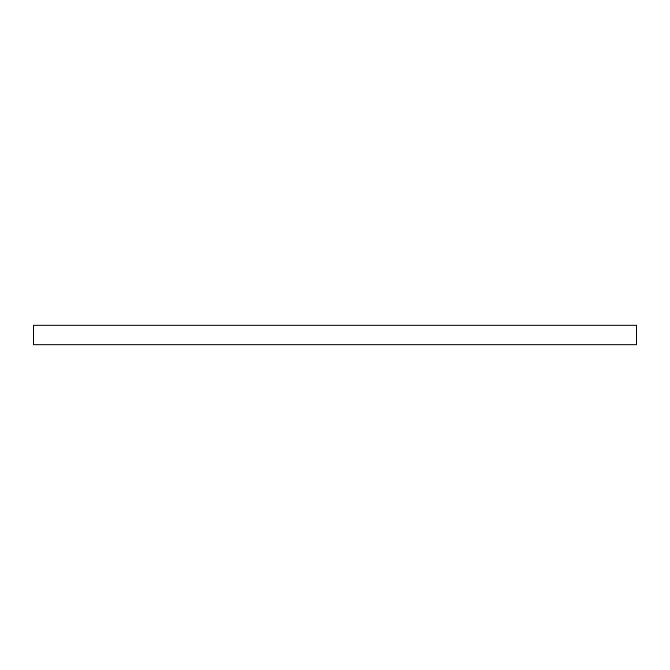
<?xml version="1.0" encoding="UTF-8"?>
<svg xmlns="http://www.w3.org/2000/svg" width="670" height="670" viewBox="0 0 670 670"><rect width="100%" height="100%" fill="white"/><g stroke="black" fill="none" stroke-linecap="round" stroke-linejoin="round"><path stroke-width="1" d="M636.5 325.344L33.5 325.344L33.5 344.656L636.5 344.656L636.5 325.344"/></g></svg>
